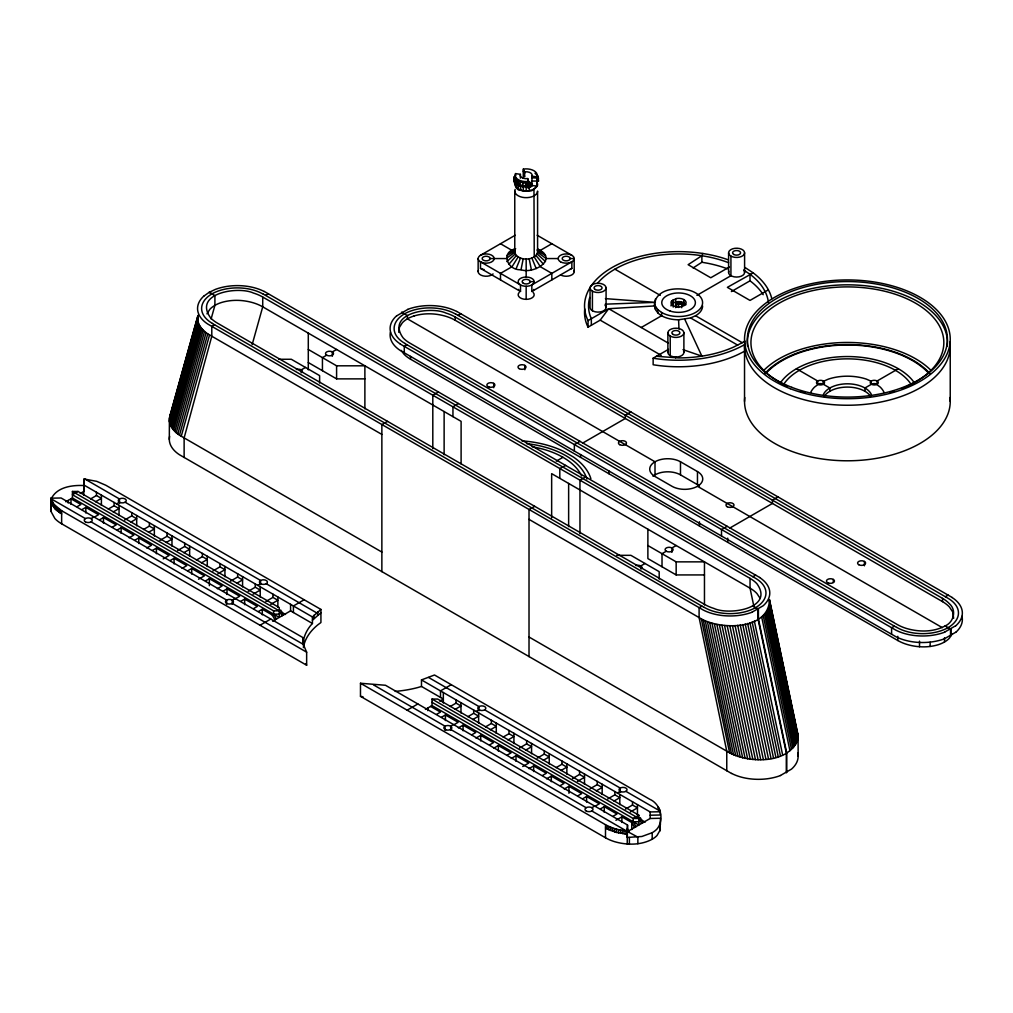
<?xml version="1.0" encoding="UTF-8"?>
<svg xmlns="http://www.w3.org/2000/svg" width="1013" height="1013" viewBox="0 0 1013 1013"><rect width="100%" height="100%" fill="white"/><g stroke="black" fill="none" stroke-linecap="round" stroke-linejoin="round"><path stroke-width="1.5" d="M537.181 181.39C538.625 192.001 522.822 193.318 516.655 187.722L516.655 184.569M518.403 189.038L518.403 184.303L517.504 184.746L514.224 181.884L513.844 177.275L515.554 175.224L515.554 173.59L520.378 174.337A6.002 3.47 0 0 0 527.735 178.579C529.179 188.139 527.672 196.269 537.194 186.253A11.409 6.585 0 0 0 537.194 182.847M526.178 190.9L526.178 186.164L529.027 185.949L528.469 186.848L522.417 186.62L517.504 184.746L515.174 176.87L515.554 175.224L513.832 179.035C515.199 185.151 523.202 185.999 528.469 185.721L529.027 183.011L523.328 183.011L516.643 180.048L515.376 182.378M514.769 191.077L514.769 252.326C517.44 261.341 534.915 261.341 537.586 252.326L537.586 191.077A11.409 6.585 0 0 1 524.683 197.611A11.409 6.585 0 0 1 515.161 189.38M627.199 843.981L627.528 825.013L385.484 685.269L360.489 683.256L360.476 696.324L605.495 837.776A38.469 22.21 0 0 0 614.574 841.664C626.806 845.222 640.735 845.374 652.182 839.245A28.25 16.309 0 0 0 657.057 835.459L660.299 829.774L660.058 823.569M526.165 277.043L526.178 258.91M605.495 837.776L605.495 824.709L360.489 683.256M439.794 701.11L443.339 699.059L421.484 686.447L421.484 679.913L434.501 675L649.65 799.219C660.793 803.955 664.541 819.745 657.082 828.913A28.25 16.309 0 0 1 652.207 832.699L641.887 836.485L627.186 837.447L627.186 834.18L616.588 832.445L608.889 829.723L607.154 828.875L607.154 825.608L605.495 824.709M608.889 829.723L608.902 826.456L607.154 825.608M610.725 830.495L610.725 827.241L608.902 826.456M612.612 831.217L612.624 827.95L610.725 827.241M614.574 831.863L614.587 828.596L612.624 827.95M616.588 832.445L616.6 829.178L614.587 828.596M618.652 832.939L618.664 829.685L616.6 829.178M620.754 833.37L620.766 830.103L618.664 829.685M622.894 833.724L622.894 830.457L620.766 830.103M625.046 833.99L625.046 830.723L622.894 830.457M658.247 808.994L658.26 806.817M658.994 811.299L658.994 808.032M659.602 811.438L659.602 809.26M660.071 810.501L660.413 814.996L650.169 815.212M50.891 511.248L50.878 498.181L61.109 497.991L303.166 637.734L304.318 646.725L306.648 652.169L306.648 665.237L61.641 523.784A38.469 22.21 0 0 1 54.892 518.542L50.891 511.248L51.005 499.751M629.364 844.095L629.39 837.536M637.848 843.715L637.873 837.156L627.528 831.546L650.169 818.479L660.413 818.263L660.387 824.823M652.182 839.245L652.207 832.699M659.919 830.964L659.944 824.417M627.528 825.013L627.186 834.18L627.528 828.279M531.977 181.036L538.511 181.036L538.131 176.427L534.965 173.185M171.374 412.329L169.399 418.28L169.323 439.401M529.014 519.378L701.338 618.867C721.205 630.023 768.88 630.213 769.475 599.595L798.054 735.083L798.155 756.205M529.014 637.012L729.639 752.836C749.937 763.612 791.887 764.359 798.155 736.603L769.348 599.633M83.75 495.382L84.066 479.01L96.691 481.327L105.783 485.227L320.931 609.433L320.931 622.514L317.715 624.932A80.837 46.674 0 0 0 303.406 647.636M83.75 488.19L84.066 479.01M84.104 482.277L83.75 491.457L80.217 493.496M303.166 641.001L303.102 641.9L303.09 638.621M303.242 643.217L303.406 641.09A80.837 46.674 0 0 1 310.674 625.439L312.435 623.489L312.435 616.942L320.931 609.433M953.651 618.285L952.701 611.915L949.422 607.002A39.241 22.653 0 0 0 942.521 601.633L455.217 320.285A39.241 22.653 0 0 0 445.923 316.309C435.653 313.258 424.434 312.84 414.114 315.942M169.64 416.761L197.94 315.461C196.117 323.831 202.714 331.175 209.552 334.936L381.863 434.425M50.979 506.297L50.701 510.008M515.68 248.755C500.004 252.098 507.551 270.724 521.011 269.724L523.227 258.682M529.128 190.913A11.409 6.585 0 0 1 520.479 190.254C514.667 191.419 512.641 174.299 516.655 187.722M521.011 269.724C533.826 274.485 559.062 258.809 537.89 249.299M538.131 176.427L536.814 175.224L536.814 178.516L538.511 181.036M654.563 302.672C658.184 287.895 678.482 287.072 690.587 290.655A24.008 13.865 0 0 1 697.628 311.105A24.008 13.865 0 0 1 661.603 312.473L657.779 309.598L655.386 306.255L654.563 302.672C653.765 308.117 656.829 313.194 661.603 315.739A24.008 13.865 0 0 0 678.583 319.791L690.587 317.943L695.551 315.739A24.008 13.865 0 0 0 702.591 305.939M169.399 418.28L198.079 315.512M197.991 317.082L169.323 419.8C169.488 427.119 175.274 432.817 181.251 436.236L381.863 552.06M169.437 421.319L198.054 318.677M169.703 422.839L198.004 321.539M170.159 424.333L198.447 323.033M170.766 425.815L199.067 324.515M171.552 427.271L199.852 325.983M172.489 428.702L200.789 327.402M173.59 430.082L201.891 328.794M174.856 431.437L203.144 330.137M176.249 432.728L204.55 331.428M177.807 433.969L206.095 332.669M211.109 318.968L214.908 305.356L214.908 295.555L209.071 292.402L204.271 295.796M179.478 435.147L207.779 333.847M181.251 436.236L209.552 334.936M252.161 344.623L262.722 306.825L262.722 297.024A39.241 22.653 0 0 0 253.427 293.036C237.992 285.881 192.863 293.2 210.552 317.791A39.241 22.653 0 0 0 217.453 323.16L704.757 604.508A39.241 22.653 0 0 0 714.051 608.484C729.487 615.638 774.616 608.332 756.926 583.729A39.241 22.653 0 0 0 750.038 578.372L262.722 297.024M589.781 297.467L589.3 299.152A90.043 51.992 0 0 0 590.262 316.081L591.339 318.728L591.339 325.262M526.178 183.226L525.418 185.721L529.027 183.011M675.633 357.868L675.886 357.032A8.003 4.622 0 0 0 683.623 351.22M522.417 185.493L523.328 183.011M517.504 183.619L518.39 181.365L519.618 184.822L520.669 182.365M516.187 268.572L520.479 258.024M51.384 498.548C57.121 486.86 72.442 484.974 84.104 485.544M952.245 633.707L949.371 638.203A28.25 16.309 0 0 1 944.509 641.989A28.25 16.309 0 0 1 937.949 644.8C927.87 647.814 916.93 647.408 906.901 644.407A38.469 22.21 0 0 1 897.809 640.52L410.518 359.184A38.469 22.21 0 0 1 403.769 353.93L401.161 350.359M206.956 313.84L209.906 309.231A29.048 16.778 0 0 1 221.67 302.444C231.977 299.392 243.171 299.785 253.427 302.849A39.241 22.653 0 0 1 262.722 306.825L461.105 421.357L461.105 463.941M693.12 267.964L701.882 262.253L701.882 255.719L702.921 253.491L708.809 254.516A94.044 54.297 0 0 1 728.246 259.822M514.224 180.757L515.554 178.516M513.832 179.035L515.174 176.87M518.112 256.985L512.034 266.736L500.498 273.371L500.498 279.905M671.682 300.962L671.277 301.532A7.56 4.369 0 0 0 680.533 306.876L683.927 305.749L685.877 303.799A7.56 4.369 0 0 0 676.621 298.455L671.682 300.962L671.682 305.166M584.729 308.914A94.044 54.297 0 0 0 587.73 326.528L588.059 327.148L600.19 320.146L608.686 308.712L654.563 305.939M508.855 264.342L516.301 255.618M312.435 620.222L320.931 612.713M506.855 261.557L515.161 254.022M525.418 186.848L526.178 186.164L522.417 186.62M396.767 315.803L407.821 309.408M955.702 625.73L944.648 632.112M955.702 632.264L944.648 638.659M818.086 384.434L814.465 387.169A38.013 21.944 0 0 0 810.666 392.462M898.316 368.732L877.093 380.989L877.093 384.256A4.001 2.305 0 0 0 871.433 384.256L871.117 381.217L866.394 379.128A38.013 21.944 0 0 0 828.381 379.128L823.645 381.217L823.328 384.256A4.001 2.305 0 0 0 817.668 384.256L817.668 380.989L796.446 368.732M945.066 625.971C953.752 622.299 956.842 610.219 949.422 603.735A39.241 22.653 0 0 0 942.521 598.366L455.217 317.018A39.241 22.653 0 0 0 445.923 313.042C430.487 305.888 385.358 313.194 403.047 337.798A39.241 22.653 0 0 0 409.948 343.166L897.252 624.514A39.241 22.653 0 0 0 906.546 628.491C919.07 632.125 933.34 632.264 945.066 625.971L950.916 629.136L950.916 635.67M780.453 775.489L791.508 769.108A40.343 23.299 0 0 0 797.763 753.178M728.6 262.709A90.043 51.992 0 0 0 707.517 256.707L701.882 255.719L688.118 264.684L710.759 277.765L729.398 267.001M519.618 185.949L520.669 185.316L520.682 190.051M506.842 255.58L515.161 250.616L514.769 252.326L506.171 258.568L490.153 258.556A4.001 2.305 0 0 1 484.151 260.556A4.001 2.305 0 0 1 484.151 256.555A4.001 2.305 0 0 1 490.153 258.556M304.153 599.759L293.415 605.964L293.415 612.498M407.125 710.176L417.863 703.959M209.071 292.402L215.326 289.414A40.343 23.299 0 0 1 264.19 291.491M214.617 324.793L211.793 326.427L211.793 336.227L184.125 437.895L184.125 457.496M265.558 295.391L268.382 293.757M480.491 255.289L515.174 235.257M65.82 501.802L72.43 497.991L279.259 617.398L279.259 607.597L78.09 491.457L72.43 494.724L273.599 610.864L279.259 610.864L280.677 610.054L283.501 614.954M305.457 367.44L301.216 369.897L301.216 372.797M326.68 355.183A4.001 2.305 0 0 1 328.478 351.321A4.001 2.305 0 0 1 333.378 354.145A4.001 2.305 0 0 1 326.68 355.183L322.438 357.64L322.438 370.707M336.595 349.472L332.34 351.916L332.34 356.272M77.127 506.69L80.901 504.512L71.011 498.814L71.011 504.411M90.638 498.89L96.463 495.522L101.401 498.371L95.577 501.739M82.053 509.539L85.826 507.361L98.54 514.705L94.766 516.883M551.832 243.728L540.309 250.388L537.548 249.16M91.069 518.593L93.93 516.947M116.571 503.879L119.433 502.22M108.29 509.07L114.102 505.715L119.04 508.564L113.228 511.92M99.705 519.732L103.478 517.554L116.191 524.886L112.418 527.064M407.112 344.8L404.276 346.433L404.276 352.967M458.053 315.385L460.877 313.751M124.675 519.986L131.753 515.908L136.692 518.757L130.88 522.113M117.356 529.913L121.129 527.735L133.843 535.079L129.12 537.802M531.825 291.465L571.851 268.356L571.851 261.823L531.825 284.932L531.825 291.465A8.003 4.622 0 0 0 533.902 289.389M143.504 529.495L149.405 526.089L154.343 528.938L148.518 532.306M134.995 540.106L138.768 537.928L151.481 545.273L146.771 547.995M159.978 540.36L167.044 536.282L171.982 539.131L166.17 542.487M152.646 550.3L156.42 548.122L169.133 555.453L163.232 558.859M387.523 421.357L381.863 424.624L381.863 571.661M438.464 391.942L432.804 395.209L432.804 448.721M177.617 550.553L184.695 546.476L189.634 549.325L183.822 552.68M170.298 560.48L174.071 558.302L186.785 565.647L182.061 568.369M588.059 327.148L588.059 320.615L608.686 308.712L668.339 343.154M458.395 403.453L452.95 406.846L452.95 416.647M196.446 560.062L202.347 556.656L207.285 559.505L201.46 562.861M187.937 570.674L191.71 568.496L204.423 575.827L198.535 579.233M212.92 570.927L219.986 566.849L224.924 569.699L217.858 573.776M641.229 327.503L661.603 315.739L661.603 312.473M696.919 295.34L730.93 275.713L730.93 256.099M205.588 580.867L209.362 578.689L222.075 586.021L217.352 588.743M771.817 298.848A94.044 54.297 0 0 0 769.424 291.883L767.639 288.477A94.044 54.297 0 0 0 753.191 272.877L727.372 287.35L750.013 300.43L768.348 289.845M731.373 291.579L750.013 280.816L750.013 274.282L743.593 270.002M230.559 581.12L237.637 577.03L242.576 579.892L236.763 583.247M223.24 591.048L227.013 588.87L239.726 596.214L235.003 598.936M235.117 598.455L232.281 600.089L232.281 604.292M257.758 585.387L260.594 583.741A4.001 2.305 0 0 0 267.28 582.703A4.001 2.305 0 0 0 262.38 579.879A4.001 2.305 0 0 0 260.594 583.741M248.21 591.313L255.289 587.223L260.227 590.072L253.149 594.162M745.074 350.865A94.044 54.297 0 0 1 654.233 364.921L653.144 364.731L653.144 358.197L668.428 349.371M240.879 601.241L244.652 599.063L257.365 606.394L253.592 608.572M265.862 601.494L272.928 597.417L277.866 600.266L270.8 604.343M258.53 611.421L262.304 609.244L272.18 614.954L275.017 619.855M656.424 356.297L678.583 357.918A90.043 51.992 0 0 0 733.399 347.18L742.25 342.698A90.043 51.992 0 0 0 744.96 341.052M272.18 614.954L273.599 614.131L279.259 614.131M270.775 619.044L260.012 625.249M580.018 441.351L574.358 444.631L574.358 451.165M630.96 411.949L625.3 415.216L625.3 418.483L582.678 443.086M272.662 621.222L290.579 610.864L312.435 623.489M556.314 461.143L562.975 457.294M565.685 465.398L559.809 468.538L559.809 478.351M534.674 506.31L529.014 509.577L529.014 656.627M585.615 476.908L579.955 480.175L579.955 533.674M871.433 384.256A4.001 2.305 0 0 1 870.8 381.458L871.433 380.989A4.001 2.305 0 0 1 877.093 380.989A4.001 2.305 0 0 1 877.093 384.256L876.27 384.623A4.001 2.305 0 0 1 871.433 384.256L864.925 388.004L864.925 391.271M645.04 563.494L640.798 565.95A4.001 2.305 0 0 0 635.961 565.583M666.263 551.237A4.001 2.305 0 0 1 668.061 547.375A4.001 2.305 0 0 1 672.961 550.211A4.001 2.305 0 0 1 666.263 551.237L662.021 553.693L662.021 566.761M676.165 545.526L671.923 547.97L671.923 552.326M727.169 526.317L721.509 529.584L721.509 536.118M778.111 496.902L772.45 500.169L772.45 503.436L729.841 528.039M425.409 709.404L432.019 705.592L638.848 825.013L638.848 815.212L437.679 699.059L432.019 699.059L432.019 705.592M436.704 714.292L440.478 712.114L430.601 706.416M450.228 706.492L456.053 703.136L460.978 705.985L455.166 709.341M441.643 717.153L445.416 714.963L458.129 722.307L454.356 724.485M453.52 724.548L450.684 726.182L450.684 730.386M476.161 711.481L478.997 709.847M467.879 716.685L473.691 713.317L478.63 716.166L472.742 719.572M458.345 727.878L463.068 725.156L475.781 732.5L472.007 734.678M485.531 726.865L491.343 723.51L496.281 726.359L490.381 729.765M701.933 606.141L699.097 607.775L699.097 617.575L726.764 751.177L726.764 770.792M752.862 576.726L755.698 575.093M475.996 738.072L480.719 735.349L493.42 742.681L489.646 744.859M503.17 737.059L508.995 733.703L513.92 736.552L508.032 739.959M493.648 748.252L498.358 745.53L511.071 752.874L507.298 755.052M519.568 747.974L526.633 743.884L531.572 746.733L525.684 750.139M511.286 758.446L516.01 755.723L528.723 763.068L522.746 766.512M537.207 758.155L544.285 754.077L549.223 756.926L543.323 760.332M528.938 768.639L533.661 765.917L546.362 773.248L542.601 775.426M556.112 767.626L561.936 764.271L566.862 767.12L560.974 770.513M546.589 778.82L551.3 776.097L564.013 783.442L560.24 785.619M572.51 778.541L579.575 774.451L584.514 777.3L577.435 781.39M564.241 789.013L568.951 786.291L581.665 793.622L577.891 795.8M590.148 788.722L597.227 784.644L602.165 787.494L596.34 790.849M582.83 798.662L586.603 796.484L599.316 803.816L595.543 805.993M894.416 626.148L891.592 627.781L891.592 634.315M945.357 596.733L948.193 595.1M591.845 807.716L594.707 806.057M617.348 792.989L620.209 791.33M607.8 798.915L614.878 794.825L619.804 797.674L613.992 801.042M600.468 808.843L604.242 806.665L616.955 814.009L613.182 816.187M625.452 809.108L632.517 805.018L637.456 807.868L630.377 811.957M615.917 820.302L621.893 816.858L631.77 822.556L634.607 827.456M638.848 815.212L633.188 818.479L432.019 702.326M451.266 684.687L440.503 690.891L440.503 697.425M508.843 252.794L515.06 249.654M514.781 249.173L512.021 250.401L500.498 243.728M752.153 612.118L763.207 605.736A40.343 23.299 0 0 0 759.623 577.524M515.376 183.505L516.655 182.986M514.224 181.884L515.554 181.454M421.484 686.447L418.103 687.46A80.837 46.674 0 0 1 395.197 691.385M676.114 302.545L678.583 302.355A14.309 8.256 0 0 1 682.281 302.634M675.443 303.862L684.623 304.558M605.293 304.166L655.386 302.343L605.407 298.632M421.484 679.913L650.169 811.945L660.4 811.755M558.188 258.556L546.184 258.556L537.586 252.326M570.192 258.556A4.001 2.305 0 0 0 564.19 256.555A4.001 2.305 0 0 0 564.19 260.556A4.001 2.305 0 0 0 570.192 258.556L574.194 258.556L574.194 271.623M530.166 281.665L534.168 281.665M278.74 359.273L291.313 359.273L319.614 375.608L319.614 383.041M308.294 349.472L336.595 365.807L364.883 365.807L364.883 408.847M308.294 362.54L336.595 378.875L364.883 378.875M72.43 497.991L72.43 491.457L78.09 491.457M616.74 555.327L630.896 555.327L659.184 571.661L659.184 579.094M647.877 545.526L676.165 561.86L704.466 561.86L704.466 604.9M647.877 529.191L647.877 558.594L676.165 574.928L704.466 574.928M638.848 821.746L633.188 821.746L631.77 822.556L631.77 829.558M625.046 830.723L627.212 830.913M536.814 176.882A11.004 6.357 0 0 0 523.328 169.095L524.62 171.881A6.002 3.47 0 0 1 531.977 176.135L536.814 176.882L536.814 186.189M531.977 177.769L538.523 178.149L537.181 176.87M537.194 186.253L531.977 185.442A6.002 3.47 0 0 1 527.735 187.899M701.882 262.253L707.517 263.241A90.043 51.992 0 0 1 727.372 268.774M653.144 358.197L654.233 358.387A94.044 54.297 0 0 0 745.074 344.331M360.476 696.324L363.009 696.779M683.003 349.65L701.882 356.145L684.788 319.323M537.295 249.654L543.5 252.781M401.566 312.397L407.403 315.562L407.403 318.829L655.006 461.776A18.006 10.396 0 0 1 680.483 461.776L697.463 471.577A18.006 10.396 0 0 1 697.463 486.291L942.343 627.667M752.57 605.977L758.42 609.13L758.42 618.93L786.708 752.9L786.708 772.514M456.762 311.447L952.195 597.48M264.266 291.44L759.699 577.473M731.513 773.463L179.478 454.748A40.343 23.299 0 0 1 169.627 436.362M605.495 827.976L607.154 828.875M533.965 189.038L534.244 256.985L540.334 266.723L551.832 273.371L551.832 279.905M614.904 269.167L660.261 295.365M695.551 315.739L742.25 342.698M690.587 317.943L737.717 345.154M537.169 235.257L571.851 255.289M603.735 310.75L604.432 311.156M600.19 320.146L661.21 355.373M480.491 268.356L520.505 291.465L520.505 284.932A8.003 4.622 0 0 1 524.101 277.195A8.003 4.622 0 0 1 533.902 282.855A8.003 4.622 0 0 1 520.505 284.932L480.491 261.823L480.491 268.356A8.003 4.622 0 0 0 484.075 269.547M455.85 314.119L947.548 597.999A36.303 20.956 0 0 1 948.029 627.68A36.303 20.956 0 0 1 896.72 627.351M652.992 476.237A18.006 10.396 0 0 1 680.483 474.856L697.463 484.657A18.006 10.396 0 0 1 699.476 486.037M404.921 343.534L896.619 627.414M263.367 294.125L755.052 577.992A36.303 20.956 0 0 1 755.533 607.673L758.041 609.345L758.041 619.146L786.341 753.115L786.341 772.729M212.426 323.527L704.124 607.407M85.067 479.098L119.433 498.953L119.433 503.157M125.093 502.22L260.594 580.474L260.594 584.678M266.254 583.741L316.626 612.84M428.613 677.482L478.997 706.568L478.997 710.771M484.657 709.847L620.209 788.063L620.209 792.267M625.869 791.33L660.248 811.172M83.75 484.923L312.435 616.942M72.43 491.457L279.259 610.864L282.095 615.765M281.677 612.27L285.501 614.473M432.019 699.059L638.848 818.479L641.685 823.379M640.14 819.226L645.154 822.113M626.946 829.571L629.364 830.964M51.03 498.751L85.409 518.593M91.069 521.86L226.621 600.089L226.621 604.292M232.281 603.355L303.849 644.673M373.468 684.864L445.024 726.182L445.024 730.386M450.684 729.449L586.185 807.716M591.845 810.982L626.211 830.825M50.878 498.181L53.892 504.297L61.628 510.717L306.648 652.169M537.194 250.616L545.501 255.567M50.878 501.46L54.905 508.741L61.641 513.984L61.641 523.784M400.274 344.053L895.72 630.086A40.343 23.299 0 0 0 944.711 632.163M745.074 267.533L753.191 272.877M947.902 627.604L950.536 629.352L950.536 635.885M401.933 312.181L404.567 313.916M209.438 292.187L212.072 293.922M876.688 384.434L880.31 387.169A38.013 21.944 0 0 1 884.108 392.462M823.328 380.989L823.962 381.458A4.001 2.305 0 0 1 823.328 384.256A4.001 2.305 0 0 1 818.504 384.623L817.668 384.256A4.001 2.305 0 0 1 817.668 380.989A4.001 2.305 0 0 1 823.328 380.989L823.328 384.256L829.837 388.004L829.837 391.271M537.194 254.022L545.501 261.544M536.054 255.618L543.512 264.33M643.09 822.556L640.267 817.656L638.848 818.479L633.188 818.479L633.188 821.746L636.025 826.646M276.435 619.044L273.599 614.131L273.599 610.864M305.85 663.781L306.648 665.237M588.059 320.615L587.73 319.981A94.044 54.297 0 0 1 702.921 253.491M760.206 598.442L756.926 593.529A39.241 22.653 0 0 0 750.038 588.173L551.654 473.641L551.654 517.808M675.671 298.772L675.671 307.635M524.62 173.514L523.328 170.728L524.62 176.794L524.62 171.881M523.227 178.187L523.328 169.095M796.712 730.588L798.054 735.083M531.876 258.024L536.194 268.559M536.801 182.897L537.181 184.543M769.386 601.228L773.945 622.792M774.59 625.869L784.024 670.53M784.682 673.607L792.153 709.024M792.812 712.101L796.383 729.043M769.791 604.153L798.079 738.122M769.551 605.66L797.839 739.642M769.133 607.167L797.434 741.136M768.55 608.648L796.851 742.618M767.803 610.105L796.104 744.074M766.892 611.523L795.192 745.492M765.815 612.903L794.116 746.872M764.587 614.245L792.888 748.214M763.207 615.537L791.508 749.506M761.649 616.803L789.95 750.772M753.938 606.648L750.038 588.173L750.038 578.36M754.343 621.02L782.644 754.989M752.153 621.919L780.453 755.888M749.924 622.716L778.225 756.686M747.607 623.426L775.907 757.395M745.213 624.046L773.501 758.015M742.744 624.565L771.045 758.547M740.224 624.996L768.525 758.978M737.667 625.338L765.955 759.307M735.058 625.578L763.359 759.547M732.437 625.717L760.738 759.687M729.803 625.755L758.104 759.725M727.169 625.692L755.47 759.661M724.548 625.54L752.849 759.509M721.952 625.274L750.253 759.244M719.382 624.92L747.683 758.889M716.862 624.464L745.15 758.446M714.393 623.919L742.681 757.901M711.987 623.286L740.288 757.255M709.657 622.564L737.958 756.534M707.416 621.754L735.717 755.723M705.263 620.855L733.564 754.837M703.225 619.893L731.513 753.862M701.338 618.867L729.639 752.836M529.128 258.682L531.369 269.711M50.726 503.448L50.878 504.727M678.583 319.791L679.001 329.035M398.767 332.327L399.451 327.3L402.402 322.704A29.048 16.778 0 0 1 414.165 315.917M317.715 611.852L317.715 615.132M313.929 615.284L313.929 618.563M303.406 642.698L303.406 645.965M61.628 510.717L61.641 513.984M60.071 509.754L60.084 513.021M58.615 508.741L58.615 512.021M57.26 507.69L57.26 510.97M56.019 506.601L56.019 509.868M54.892 505.462L54.905 508.741M53.892 504.297L53.904 507.576M53.018 503.106L53.031 506.386M52.283 501.891L52.283 505.17M51.676 500.663L51.688 503.942M51.207 499.422L51.22 502.701M515.554 183.036L515.554 186.189M950.232 345.851L950.232 401.401M944.509 637.785L944.509 641.989M942.533 598.366L942.533 601.633M930.162 642.255L930.162 646.459M919.525 641.128L919.525 646.725M897.809 636.316L897.809 640.52M864.418 561.443L864.418 565.798M833.294 579.411L833.294 582.323M744.593 252.832A8.003 4.622 0 0 1 732.589 256.833A8.003 4.622 0 0 1 732.589 248.831A8.003 4.622 0 0 1 744.593 252.832L744.593 272.446M744.53 345.851L744.53 401.401M728.588 252.832L728.588 272.446M727.739 538.131L727.739 542.322M699.439 521.784L699.439 525.988M697.463 471.577L697.463 484.657M683.927 299.582L683.927 303.773M683.889 332.808L683.889 352.41M681.711 303.862L681.711 307.711M680.483 461.776L680.483 474.856M678.583 303.634L678.583 307.471M676.621 307.078L676.621 302.646A7.56 4.369 0 0 1 685.13 304.685M676.165 561.86L676.165 574.928M673.227 299.582L673.227 307.053M670.226 336.075A8.003 4.622 0 0 0 683.623 333.999A8.003 4.622 0 0 0 673.822 328.351A8.003 4.622 0 0 0 670.226 336.075L670.226 355.677M667.884 332.808L667.884 352.41M657.779 309.598L657.779 312.865M655.386 299.076L655.386 301.254M655.386 306.255L655.386 309.522M655.006 474.856L655.006 461.776A18.006 10.396 0 0 0 655.006 476.49L671.986 486.291A18.006 10.396 0 0 0 697.463 486.291M650.169 811.945L650.169 818.479M640.798 568.85L640.798 565.95A4.001 2.305 0 0 1 641.432 568.736M637.456 804.601L637.456 814.87M632.517 801.752L632.517 805.018M621.893 816.858L621.893 822.455M619.804 794.407L619.804 804.677M614.878 791.558L614.878 794.825M608.889 470.906L608.889 473.717M606.078 287.882A8.003 4.622 0 0 1 594.061 291.883A8.003 4.622 0 0 1 594.061 283.881A8.003 4.622 0 0 1 606.078 287.882L606.078 307.483M604.242 806.665L604.242 812.274M602.165 784.227L602.165 794.496M597.227 781.378L597.227 784.644M592.415 291.149L592.415 310.75M590.06 287.882L590.06 307.483A8.003 4.622 0 0 0 600.139 311.953A8.003 4.622 0 0 0 605.002 305.179M586.603 796.484L586.603 802.081M584.514 774.033L584.514 784.303M580.588 454.571L580.588 457.37M579.575 771.184L579.575 774.451M568.951 786.291L568.951 793.293M568.635 483.442L568.635 526.646M566.862 763.853L566.862 774.122M561.936 760.991L561.936 764.271M551.3 776.097L551.3 781.707M549.223 753.659L549.223 763.929M544.285 750.81L544.285 754.077M533.661 765.917L533.661 771.513M531.977 176.135L531.977 185.936A6.002 3.47 0 0 0 527.735 181.694M531.572 743.466L531.572 753.735M530.419 182.581L530.419 187.266M528.469 185.721L528.469 186.848M527.735 178.579L527.735 180.213M526.633 740.617L526.633 743.884M526.165 286.274L526.165 299.354A8.003 4.622 0 0 1 519.238 292.415M524.835 365.389L524.835 369.745M523.328 185.949L523.328 190.685M520.378 174.337L520.378 178.149M516.01 755.723L516.01 761.32M513.844 177.275L513.844 178.402M513.92 733.285L513.92 743.555M508.995 730.436L508.995 733.703M498.358 745.53L498.358 751.14M496.281 723.092L496.281 733.361M493.711 383.357L493.711 387.713M491.343 720.243L491.343 723.51M480.719 735.349L480.719 740.946M478.63 712.899L478.63 723.168M478.149 258.556L478.149 271.623M473.691 710.05L473.691 713.317M463.068 725.156L463.068 730.753M460.978 702.718L460.978 712.987M456.053 699.869L456.053 703.136M455.217 317.018L455.217 320.285M445.416 714.963L445.416 720.572M444.125 411.557L444.125 454.761M443.339 692.525L443.339 702.984M427.777 708.049L427.777 710.657M410.518 356.373L410.518 359.184M336.595 365.807L336.595 378.875M308.294 333.125L308.294 369.859M303.166 637.734L303.166 643.179M290.579 604.33L290.579 610.864M277.866 596.999L277.866 607.268M272.928 594.15L272.928 597.417M262.304 609.244L262.304 614.853M260.227 586.806L260.227 597.075M255.289 583.957L255.289 587.223M244.652 599.063L244.652 604.66M242.576 576.612L242.576 586.882M237.637 573.763L237.637 577.03M227.013 588.87L227.013 594.479M224.924 566.432L224.924 576.701M219.986 563.583L219.986 566.849M209.362 578.689L209.362 585.679M207.285 556.238L207.285 566.508M202.347 553.389L202.347 556.656M191.71 568.496L191.71 574.092M189.634 546.058L189.634 556.327M184.695 543.209L184.695 546.476M174.071 558.302L174.071 563.912M171.982 535.864L171.982 546.134M167.044 533.015L167.044 536.282M156.42 548.122L156.42 553.718M154.343 525.671L154.343 535.94M149.405 522.822L149.405 526.089M138.768 537.928L138.768 543.525M136.692 515.49L136.692 525.76M131.753 512.641L131.753 515.908M121.129 527.735L121.129 533.345M119.04 505.297L119.04 515.566M114.102 502.448L114.102 505.715M103.478 517.554L103.478 523.151M101.401 495.104L101.401 505.373M96.463 492.255L96.463 495.522M85.826 507.361L85.826 512.958M68.188 500.447L68.188 503.056M493.078 273.941A8.003 4.622 0 0 1 483.087 275.891A8.003 4.622 0 0 1 478.415 270.433M573.915 270.433A8.003 4.622 0 0 1 570.192 275.625A8.003 4.622 0 0 1 560.531 274.89M533.104 292.415A8.003 4.622 0 0 1 526.165 299.354M520.505 291.465A8.003 4.622 0 0 1 518.441 289.389M571.851 268.356A8.003 4.622 0 0 1 570.192 269.091M529.027 181.378A11.004 6.357 0 0 1 515.554 173.59M750.013 280.816A90.043 51.992 0 0 1 763.194 294.694M675.886 357.032A8.003 4.622 0 0 1 668.162 351.22M744.327 271.243A8.003 4.622 0 0 1 736.59 277.056A8.003 4.622 0 0 1 728.854 271.243M597.822 282.944A90.043 51.992 0 0 1 701.882 255.719M750.013 274.282A90.043 51.992 0 0 1 763.84 289.224L765.549 292.478A90.043 51.992 0 0 1 768.424 302.532M671.024 305.939A7.56 4.369 0 0 1 671.277 304.799L673.227 302.849L676.621 301.722A7.56 4.369 0 0 1 685.877 304.799M780.833 382.218A72.037 41.584 0 0 1 847.387 356.551A72.037 41.584 0 0 1 913.941 382.218M784.531 383.104A68.036 39.279 0 0 1 847.387 358.855A68.036 39.279 0 0 1 910.244 383.104M765.739 373.594A92.044 53.145 0 0 1 847.387 344.99A92.044 53.145 0 0 1 929.035 373.594M765.03 373.392A92.841 53.6 0 0 1 847.387 344.534A92.841 53.6 0 0 1 929.744 373.392M747.543 346.37A100.046 57.766 0 0 1 847.387 284.83A100.046 57.766 0 0 1 947.218 346.37M950.017 341.976A102.845 59.374 0 0 1 847.387 405.238A102.845 59.374 0 0 1 744.758 341.976M950.017 397.527A102.845 59.374 0 0 1 847.387 460.788A102.845 59.374 0 0 1 744.758 397.527M763.853 370.302A96.45 55.69 0 0 1 930.909 370.302M783.796 384.459A96.45 55.69 0 0 1 777.718 304.077A96.45 55.69 0 0 1 917.056 304.077A96.45 55.69 0 0 1 910.978 384.459M909.788 385.054A96.45 55.69 0 0 1 907.344 386.206M906.103 386.763A96.45 55.69 0 0 1 902.279 388.372M894.238 391.259A96.45 55.69 0 0 1 890.047 392.525M804.727 392.525A96.45 55.69 0 0 1 800.536 391.259M787.43 386.206A96.45 55.69 0 0 1 784.986 385.054M824.063 396.514A24.819 14.321 0 0 1 847.387 387.08A24.819 14.321 0 0 1 870.699 396.514M823.417 394.437A24.819 14.321 0 0 1 847.387 383.813A24.819 14.321 0 0 1 871.357 394.437M455.749 314.182A36.303 20.956 0 0 0 404.453 313.853A36.303 20.956 0 0 0 405.023 343.47M400.363 344.015A40.343 23.299 0 0 1 396.678 315.765M390.41 332.201A40.343 23.299 0 0 0 400.363 350.549L895.72 636.62A40.343 23.299 0 0 0 944.711 638.697M407.758 309.37A40.343 23.299 0 0 1 456.686 311.485M952.106 597.518A40.343 23.299 0 0 1 955.791 625.768M961.97 616.335A40.343 23.299 0 0 1 955.791 632.302M263.253 294.188A36.303 20.956 0 0 0 211.958 293.846A36.303 20.956 0 0 0 212.527 323.464M755.521 607.673A36.303 20.956 0 0 1 704.225 607.344M296.391 369.53A4.001 2.305 0 0 1 300.823 369.694A4.001 2.305 0 0 1 302.254 372.126M780.504 775.54A40.343 23.299 0 0 1 731.589 773.426M752.216 612.169A40.343 23.299 0 0 1 703.288 610.041L207.779 324.046A40.343 23.299 0 0 1 204.183 295.758M526.545 443.618A76.038 43.901 0 0 1 586.92 479.086M521.796 440.845A80.04 46.218 0 0 1 563.494 451.304L573.358 457.002A80.04 46.218 0 0 1 590.87 478.68M532.192 446.784A72.037 41.584 0 0 1 581.614 475.945M482.15 262.557A8.003 4.622 0 0 0 494.154 258.556A8.003 4.622 0 0 0 482.15 254.554A8.003 4.622 0 0 0 482.15 262.557M560.531 261.823A8.003 4.622 0 0 0 573.915 259.746A8.003 4.622 0 0 0 564.114 254.086A8.003 4.622 0 0 0 560.531 261.823M523.341 283.298A4.001 2.305 0 0 0 530.04 282.26A4.001 2.305 0 0 0 525.127 279.423A4.001 2.305 0 0 0 523.341 283.298M595.239 289.515A4.001 2.305 0 0 0 601.937 288.477A4.001 2.305 0 0 0 597.037 285.653A4.001 2.305 0 0 0 595.239 289.515M673.063 334.442A4.001 2.305 0 0 0 679.761 333.404A4.001 2.305 0 0 0 674.848 330.58A4.001 2.305 0 0 0 673.063 334.442M733.754 254.466A4.001 2.305 0 0 0 740.452 253.427A4.001 2.305 0 0 0 735.552 250.604A4.001 2.305 0 0 0 733.754 254.466M670.175 311.067A16.803 9.699 0 0 0 695.387 302.672A16.803 9.699 0 0 0 670.175 294.264A16.803 9.699 0 0 0 670.175 311.067M790.241 388.688A102.845 59.374 0 0 0 950.017 343.204A102.845 59.374 0 0 0 801.891 286.059A102.845 59.374 0 0 0 790.241 388.688M791.799 387.346A100.046 57.766 0 0 0 947.218 343.103A100.046 57.766 0 0 0 803.132 287.515A100.046 57.766 0 0 0 791.799 387.346M488.874 386.991A4.001 2.305 0 0 0 494.888 384.991A4.001 2.305 0 0 0 488.874 382.99A4.001 2.305 0 0 0 488.874 386.991M519.175 368.656A4.001 2.305 0 0 0 525.874 367.618A4.001 2.305 0 0 0 520.973 364.794A4.001 2.305 0 0 0 519.175 368.656M858.758 564.71A4.001 2.305 0 0 0 865.457 563.671A4.001 2.305 0 0 0 860.556 560.847A4.001 2.305 0 0 0 858.758 564.71M828.457 583.045A4.001 2.305 0 0 0 834.459 581.044A4.001 2.305 0 0 0 828.457 579.043A4.001 2.305 0 0 0 828.457 583.045M727.169 506.715A4.001 2.305 0 0 0 733.868 505.677A4.001 2.305 0 0 0 728.967 502.841A4.001 2.305 0 0 0 727.169 506.715M619.639 444.631A4.001 2.305 0 0 0 626.338 443.593A4.001 2.305 0 0 0 621.438 440.756A4.001 2.305 0 0 0 619.639 444.631M120.268 502.587A4.001 2.305 0 0 0 126.27 500.587A4.001 2.305 0 0 0 120.268 498.586A4.001 2.305 0 0 0 120.268 502.587M85.409 521.86A4.001 2.305 0 0 0 92.107 520.834A4.001 2.305 0 0 0 87.207 517.998A4.001 2.305 0 0 0 85.409 521.86M226.621 603.355A4.001 2.305 0 0 0 233.319 602.317A4.001 2.305 0 0 0 228.419 599.493A4.001 2.305 0 0 0 226.621 603.355M621.032 791.697A4.001 2.305 0 0 0 627.034 789.697A4.001 2.305 0 0 0 621.032 787.696A4.001 2.305 0 0 0 621.032 791.697M479.833 710.214A4.001 2.305 0 0 0 485.835 708.214A4.001 2.305 0 0 0 479.833 706.2A4.001 2.305 0 0 0 479.833 710.214M586.185 810.982A4.001 2.305 0 0 0 592.871 809.944A4.001 2.305 0 0 0 587.971 807.108A4.001 2.305 0 0 0 586.185 810.982M445.859 729.816A4.001 2.305 0 0 0 451.861 727.815A4.001 2.305 0 0 0 445.859 725.815A4.001 2.305 0 0 0 445.859 729.816"/></g></svg>
